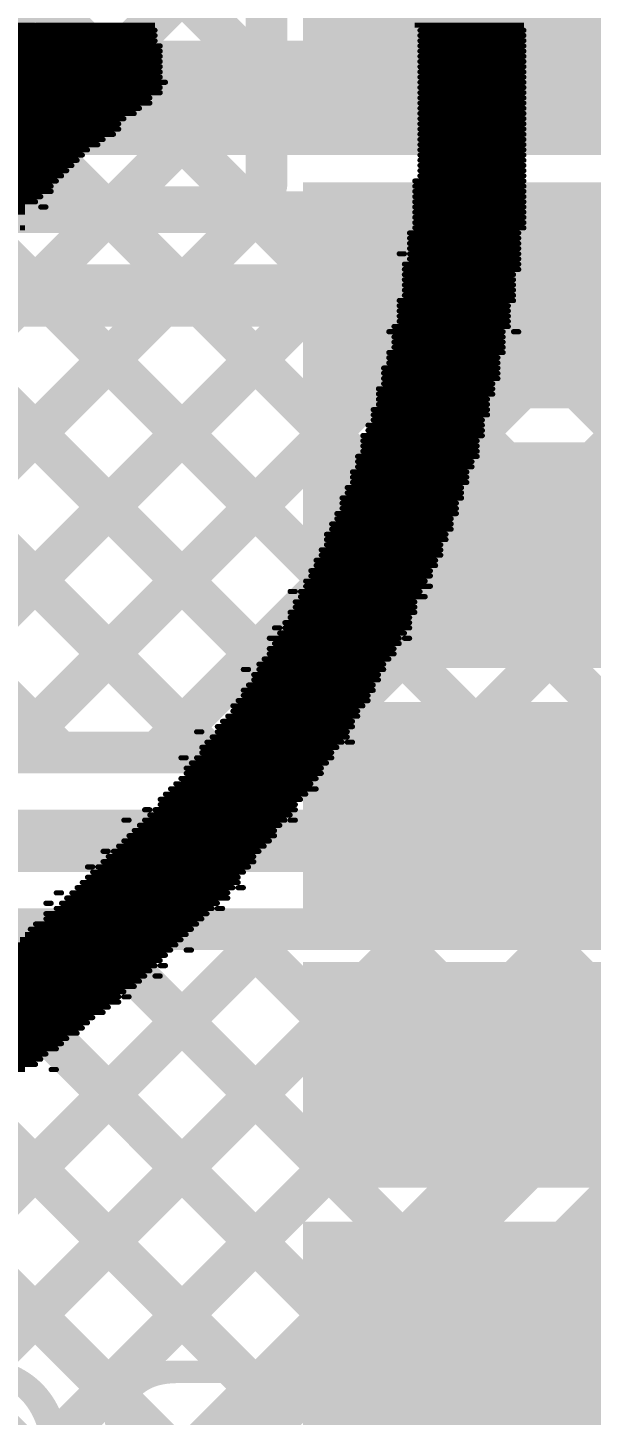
# Model space of a CAD drawing. Header units: millimetres. Extents: x -0.64 to 2.98, y -0.65 to 2.86.
# Drawn here: x 1.4615 to 1.57, y 1.7475 to 2.0145 of the extents above; entities that cross this region are included whole.
import ezdxf

# ---------------------------------------------------------------- set-up
doc = ezdxf.new("R2010")
doc.units = ezdxf.units.MM
doc.header["$MEASUREMENT"] = 0
for name, color, linetype in [('BottomLayer', 5, 'Continuous'), ('BottomOverlay', 54, 'Continuous'), ('Mechanical2', 216, 'Continuous'), ('TopLayer', 1, 'Continuous'), ('TopPaste', 8, 'Continuous'), ('TopSolder', 216, 'Continuous')]:
    doc.layers.add(name, color=color, linetype=linetype)
doc.styles.add('Arial', font='', dxfattribs={"height": 0.2})
doc.styles.get('Arial').set_extended_font_data('Arial')

# ---------------------------------------------------------------- blocks, each defined once
blk = doc.blocks.new('ESP32_WROVER_E_N8R8_292')
at = {"layer": 'TopLayer'}
for points in [[(0.31496, -0.08228), (0.37402, -0.08228), (0.37402, -0.11772), (0.31496, -0.11772)], [(0.31496, -0.13228), (0.37402, -0.13228), (0.37402, -0.16772), (0.31496, -0.16772)], [(0.31496, -0.18228), (0.37402, -0.18228), (0.37402, -0.21772), (0.31496, -0.21772)], [(0.31496, -0.23228), (0.37402, -0.23228), (0.37402, -0.26772), (0.31496, -0.26772)], [(0.31496, -0.28228), (0.37402, -0.28228), (0.37402, -0.31772), (0.31496, -0.31772)], [(0.31496, -0.33228), (0.37402, -0.33228), (0.37402, -0.36772), (0.31496, -0.36772)]]:
    blk.add_hatch(color=1, dxfattribs=at).paths.add_polyline_path(points)
at = {"layer": 'TopPaste'}
for points in [[(0.31496, -0.08228), (0.37402, -0.08228), (0.37402, -0.11772), (0.31496, -0.11772)], [(0.31496, -0.13228), (0.37402, -0.13228), (0.37402, -0.16772), (0.31496, -0.16772)], [(0.31496, -0.18228), (0.37402, -0.18228), (0.37402, -0.21772), (0.31496, -0.21772)], [(0.31496, -0.23228), (0.37402, -0.23228), (0.37402, -0.26772), (0.31496, -0.26772)], [(0.31496, -0.28228), (0.37402, -0.28228), (0.37402, -0.31772), (0.31496, -0.31772)], [(0.31496, -0.33228), (0.37402, -0.33228), (0.37402, -0.36772), (0.31496, -0.36772)]]:
    blk.add_hatch(color=8, dxfattribs=at).paths.add_polyline_path(points)
at = {"layer": 'TopSolder'}
for points in [[(0.31096, -0.07828), (0.37802, -0.07828), (0.37802, -0.12172), (0.31096, -0.12172)], [(0.31096, -0.12828), (0.37802, -0.12828), (0.37802, -0.17172), (0.31096, -0.17172)], [(0.31096, -0.17828), (0.37802, -0.17828), (0.37802, -0.22172), (0.31096, -0.22172)], [(0.31096, -0.22828), (0.37802, -0.22828), (0.37802, -0.27172), (0.31096, -0.27172)], [(0.31096, -0.27828), (0.37802, -0.27828), (0.37802, -0.32172), (0.31096, -0.32172)], [(0.31096, -0.32828), (0.37802, -0.32828), (0.37802, -0.37172), (0.31096, -0.37172)]]:
    blk.add_hatch(color=216, dxfattribs=at).paths.add_polyline_path(points)

msp = doc.modelspace()

# ---------------------------------------------------------------- linework, layer by layer
at = {"layer": 'BottomLayer'}
for points, const_width in [([(1.3, 2.001), (1.603, 2.001)], 0.022), ([(1.51463, 1.875), (1.62069, 1.98107)], 0.008), ([(1.3, 1.979), (1.59697, 1.979)], 0.008), ([(1.36376, 1.979), (1.46776, 1.875)], 0.008), ([(1.37321, 1.875), (1.47721, 1.979)], 0.008), ([(1.39205, 1.979), (1.49605, 1.875)], 0.008), ([(1.40149, 1.875), (1.50549, 1.979)], 0.008), ([(1.42033, 1.979), (1.52433, 1.875)], 0.008), ([(1.42978, 1.875), (1.53378, 1.979)], 0.008), ([(1.44862, 1.979), (1.55262, 1.875)], 0.008), ([(1.45806, 1.875), (1.56206, 1.979)], 0.008), ([(1.4769, 1.979), (1.5809, 1.875)], 0.008), ([(1.48635, 1.875), (1.59035, 1.979)], 0.008), ([(1.50518, 1.979), (1.60347, 1.88071)], 0.008), ([(1.53347, 1.979), (1.62069, 1.89177)], 0.008), ([(1.56175, 1.979), (1.62069, 1.92006)], 0.008), ([(1.54291, 1.875), (1.62069, 1.95278)], 0.008), ([(1.5712, 1.875), (1.62069, 1.9245)], 0.008), ([(1.35621, 1.875), (1.59035, 1.875)], 0.008), ([(1.15204, 1.321), (1.69251, 1.86147)], 0.012), ([(1.341, 1.858), (1.60556, 1.858)], 0.012), ([(1.468, 1.661), (1.663, 1.856)], 0.008), ([(1.463, 1.679), (1.63569, 1.8517)], 0.008), ([(1.35621, 1.841), (1.59035, 1.841)], 0.008), ([(1.38863, 1.841), (1.49621, 1.73342)], 0.008), ([(1.3902, 1.694), (1.5372, 1.841)], 0.008), ([(1.41691, 1.841), (1.51035, 1.74756)], 0.008), ([(1.41848, 1.694), (1.56548, 1.841)], 0.008), ([(1.4228, 1.78317), (1.48063, 1.841)], 0.008), ([(1.43178, 1.76387), (1.50891, 1.841)], 0.008), ([(1.44519, 1.841), (1.52449, 1.7617)], 0.008), ([(1.44677, 1.694), (1.59225, 1.83948)], 0.008), ([(1.47348, 1.841), (1.53863, 1.77585)], 0.008), ([(1.50176, 1.841), (1.55277, 1.78999)], 0.008), ([(1.53005, 1.841), (1.56692, 1.80413)], 0.008), ([(1.55833, 1.841), (1.58106, 1.81827)], 0.008), ([(1.45679, 1.694), (1.59895, 1.83617)], 0.008), ([(1.43123, 1.77011), (1.48206, 1.71928)], 0.008)]:
    msp.add_lwpolyline(points, dxfattribs=dict(at, const_width=const_width))
at = {"layer": 'BottomLayer', "const_width": 0.004}
for points in [[(1.4749, 1.979, 1), (1.4789, 1.979, 1)], [(1.47521, 1.979, 1), (1.47921, 1.979, 1)], [(1.50318, 1.979, 1), (1.50718, 1.979, 1)], [(1.50349, 1.979, 1), (1.50749, 1.979, 1)], [(1.53147, 1.979, 1), (1.53547, 1.979, 1)], [(1.53178, 1.979, 1), (1.53578, 1.979, 1)], [(1.55975, 1.979, 1), (1.56375, 1.979, 1)], [(1.56006, 1.979, 1), (1.56406, 1.979, 1)], [(1.45606, 1.875, 1), (1.46006, 1.875, 1)], [(1.46576, 1.875, 1), (1.46976, 1.875, 1)], [(1.48435, 1.875, 1), (1.48835, 1.875, 1)], [(1.49405, 1.875, 1), (1.49805, 1.875, 1)], [(1.51263, 1.875, 1), (1.51663, 1.875, 1)], [(1.52233, 1.875, 1), (1.52633, 1.875, 1)], [(1.54091, 1.875, 1), (1.54491, 1.875, 1)], [(1.55062, 1.875, 1), (1.55462, 1.875, 1)], [(1.5692, 1.875, 1), (1.5732, 1.875, 1)], [(1.47148, 1.841, 1), (1.47548, 1.841, 1)], [(1.47863, 1.841, 1), (1.48263, 1.841, 1)], [(1.49976, 1.841, 1), (1.50376, 1.841, 1)], [(1.50691, 1.841, 1), (1.51091, 1.841, 1)], [(1.52805, 1.841, 1), (1.53205, 1.841, 1)], [(1.5352, 1.841, 1), (1.5392, 1.841, 1)], [(1.55633, 1.841, 1), (1.56033, 1.841, 1)], [(1.56348, 1.841, 1), (1.56748, 1.841, 1)], [(1.56492, 1.80413, 1), (1.56892, 1.80413, 1)], [(1.55077, 1.78999, 1), (1.55477, 1.78999, 1)], [(1.53663, 1.77585, 1), (1.54063, 1.77585, 1)], [(1.52249, 1.7617, 1), (1.52649, 1.7617, 1)], [(1.50835, 1.74756, 1), (1.51235, 1.74756, 1)]]:
    msp.add_lwpolyline(points, format="xyb", close=True, dxfattribs=at)
at = {"layer": 'BottomOverlay', "const_width": 0.001}
for points in [[(1.282, 2.015), (1.486, 2.015)], [(1.282, 2.014), (1.486, 2.014)], [(1.283, 2.013), (1.486, 2.013)], [(1.536, 2.015), (1.557, 2.015)], [(1.537, 2.014), (1.557, 2.014)], [(1.537, 2.013), (1.557, 2.013)], [(1.284, 2.012), (1.486, 2.012)], [(1.285, 2.011), (1.487, 2.011)], [(1.537, 2.012), (1.557, 2.012)], [(1.537, 2.011), (1.557, 2.011)], [(1.286, 2.01), (1.487, 2.01)], [(1.286, 2.009), (1.487, 2.009)], [(1.287, 2.008), (1.487, 2.008)], [(1.537, 2.01), (1.557, 2.01)], [(1.537, 2.009), (1.557, 2.009)], [(1.537, 2.008), (1.557, 2.008)], [(1.288, 2.007), (1.487, 2.007)], [(1.289, 2.006), (1.487, 2.006)], [(1.29, 2.005), (1.487, 2.005)], [(1.537, 2.007), (1.557, 2.007)], [(1.537, 2.006), (1.557, 2.006)], [(1.537, 2.005), (1.557, 2.005)], [(1.291, 2.004), (1.488, 2.004)], [(1.291, 2.003), (1.487, 2.003)], [(1.537, 2.004), (1.557, 2.004)], [(1.537, 2.003), (1.557, 2.003)], [(1.292, 2.002), (1.487, 2.002)], [(1.293, 2.001), (1.485, 2.001)], [(1.294, 2), (1.485, 2)], [(1.537, 2.002), (1.557, 2.002)], [(1.537, 2.001), (1.557, 2.001)], [(1.537, 2), (1.557, 2)], [(1.295, 1.999), (1.483, 1.999)], [(1.296, 1.998), (1.482, 1.998)], [(1.297, 1.997), (1.48, 1.997)], [(1.537, 1.999), (1.557, 1.999)], [(1.537, 1.998), (1.557, 1.998)], [(1.537, 1.997), (1.557, 1.997)], [(1.297, 1.996), (1.479, 1.996)], [(1.298, 1.995), (1.479, 1.995)], [(1.537, 1.996), (1.557, 1.996)], [(1.537, 1.995), (1.557, 1.995)], [(1.298, 1.994), (1.478, 1.994)], [(1.299, 1.993), (1.476, 1.993)], [(1.3, 1.992), (1.475, 1.992)], [(1.537, 1.994), (1.557, 1.994)], [(1.537, 1.993), (1.557, 1.993)], [(1.537, 1.992), (1.557, 1.992)], [(1.301, 1.991), (1.473, 1.991)], [(1.302, 1.99), (1.472, 1.99)], [(1.303, 1.989), (1.471, 1.989)], [(1.537, 1.991), (1.557, 1.991)], [(1.537, 1.99), (1.557, 1.99)], [(1.537, 1.989), (1.557, 1.989)], [(1.303, 1.988), (1.47, 1.988)], [(1.304, 1.987), (1.469, 1.987)], [(1.537, 1.988), (1.557, 1.988)], [(1.537, 1.987), (1.557, 1.987)], [(1.305, 1.986), (1.468, 1.986)], [(1.305, 1.985), (1.467, 1.985)], [(1.306, 1.984), (1.466, 1.984)], [(1.536, 1.985), (1.557, 1.985)], [(1.536, 1.984), (1.557, 1.984)], [(1.537, 1.986), (1.557, 1.986)], [(1.307, 1.983), (1.466, 1.983)], [(1.307, 1.982), (1.464, 1.982)], [(1.308, 1.981), (1.463, 1.981)], [(1.536, 1.983), (1.557, 1.983)], [(1.536, 1.982), (1.557, 1.982)], [(1.536, 1.981), (1.557, 1.981)], [(1.309, 1.98), (1.461, 1.98)], [(1.31, 1.979), (1.461, 1.979)], [(1.464, 1.98), (1.465, 1.98)], [(1.536, 1.98), (1.557, 1.98)], [(1.536, 1.979), (1.557, 1.979)], [(1.46, 1.976), (1.461, 1.976)], [(1.536, 1.978), (1.557, 1.978)], [(1.536, 1.977), (1.557, 1.977)], [(1.536, 1.976), (1.557, 1.976)], [(1.535, 1.975), (1.556, 1.975)], [(1.535, 1.974), (1.556, 1.974)], [(1.535, 1.973), (1.556, 1.973)], [(1.533, 1.971), (1.534, 1.971)], [(1.535, 1.972), (1.556, 1.972)], [(1.535, 1.971), (1.556, 1.971)], [(1.534, 1.969), (1.556, 1.969)], [(1.534, 1.968), (1.556, 1.968)], [(1.535, 1.97), (1.556, 1.97)], [(1.534, 1.967), (1.555, 1.967)], [(1.534, 1.966), (1.555, 1.966)], [(1.534, 1.965), (1.555, 1.965)], [(1.534, 1.964), (1.555, 1.964)], [(1.534, 1.963), (1.555, 1.963)], [(1.533, 1.962), (1.555, 1.962)], [(1.533, 1.961), (1.554, 1.961)], [(1.533, 1.96), (1.554, 1.96)], [(1.532, 1.957), (1.554, 1.957)], [(1.533, 1.959), (1.554, 1.959)], [(1.533, 1.958), (1.554, 1.958)], [(1.531, 1.956), (1.553, 1.956)], [(1.532, 1.955), (1.553, 1.955)], [(1.555, 1.956), (1.556, 1.956)], [(1.531, 1.952), (1.553, 1.952)], [(1.532, 1.954), (1.553, 1.954)], [(1.532, 1.953), (1.553, 1.953)], [(1.53, 1.949), (1.552, 1.949)], [(1.531, 1.951), (1.552, 1.951)], [(1.531, 1.95), (1.552, 1.95)], [(1.53, 1.948), (1.552, 1.948)], [(1.53, 1.947), (1.552, 1.947)], [(1.529, 1.945), (1.551, 1.945)], [(1.529, 1.944), (1.551, 1.944)], [(1.53, 1.946), (1.551, 1.946)], [(1.528, 1.941), (1.55, 1.941)], [(1.529, 1.943), (1.55, 1.943)], [(1.529, 1.942), (1.55, 1.942)], [(1.528, 1.94), (1.55, 1.94)], [(1.528, 1.939), (1.549, 1.939)], [(1.526, 1.936), (1.549, 1.936)], [(1.527, 1.938), (1.549, 1.938)], [(1.527, 1.937), (1.549, 1.937)], [(1.526, 1.935), (1.548, 1.935)], [(1.526, 1.934), (1.548, 1.934)], [(1.526, 1.933), (1.548, 1.933)], [(1.525, 1.932), (1.548, 1.932)], [(1.525, 1.931), (1.547, 1.931)], [(1.524, 1.929), (1.546, 1.929)], [(1.524, 1.928), (1.546, 1.928)], [(1.525, 1.93), (1.547, 1.93)], [(1.523, 1.926), (1.545, 1.926)], [(1.523, 1.925), (1.545, 1.925)], [(1.524, 1.927), (1.546, 1.927)], [(1.522, 1.924), (1.545, 1.924)], [(1.522, 1.923), (1.544, 1.923)], [(1.521, 1.921), (1.544, 1.921)], [(1.521, 1.92), (1.543, 1.92)], [(1.522, 1.922), (1.544, 1.922)], [(1.519, 1.917), (1.542, 1.917)], [(1.52, 1.919), (1.543, 1.919)], [(1.52, 1.918), (1.543, 1.918)], [(1.519, 1.916), (1.542, 1.916)], [(1.519, 1.915), (1.541, 1.915)], [(1.517, 1.912), (1.54, 1.912)], [(1.518, 1.914), (1.541, 1.914)], [(1.518, 1.913), (1.541, 1.913)], [(1.516, 1.91), (1.539, 1.91)], [(1.516, 1.909), (1.539, 1.909)], [(1.517, 1.911), (1.54, 1.911)], [(1.515, 1.908), (1.538, 1.908)], [(1.515, 1.907), (1.539, 1.907)], [(1.512, 1.906), (1.513, 1.906)], [(1.513, 1.904), (1.536, 1.904)], [(1.514, 1.906), (1.537, 1.906)], [(1.514, 1.905), (1.538, 1.905)], [(1.512, 1.902), (1.536, 1.902)], [(1.512, 1.901), (1.535, 1.901)], [(1.513, 1.903), (1.536, 1.903)], [(1.509, 1.899), (1.51, 1.899)], [(1.511, 1.9), (1.535, 1.9)], [(1.511, 1.899), (1.535, 1.899)], [(1.508, 1.897), (1.533, 1.897)], [(1.509, 1.896), (1.533, 1.896)], [(1.51, 1.898), (1.534, 1.898)], [(1.534, 1.897), (1.535, 1.897)], [(1.507, 1.893), (1.531, 1.893)], [(1.508, 1.895), (1.532, 1.895)], [(1.508, 1.894), (1.532, 1.894)], [(1.503, 1.891), (1.504, 1.891)], [(1.506, 1.892), (1.53, 1.892)], [(1.506, 1.891), (1.53, 1.891)], [(1.504, 1.888), (1.528, 1.888)], [(1.505, 1.89), (1.529, 1.89)], [(1.505, 1.889), (1.529, 1.889)], [(1.502, 1.885), (1.527, 1.885)], [(1.503, 1.887), (1.528, 1.887)], [(1.503, 1.886), (1.527, 1.886)], [(1.501, 1.884), (1.526, 1.884)], [(1.501, 1.883), (1.525, 1.883)], [(1.498, 1.88), (1.524, 1.88)], [(1.499, 1.881), (1.524, 1.881)], [(1.5, 1.882), (1.525, 1.882)], [(1.494, 1.879), (1.495, 1.879)], [(1.496, 1.877), (1.522, 1.877)], [(1.497, 1.878), (1.523, 1.878)], [(1.498, 1.879), (1.523, 1.879)], [(1.523, 1.877), (1.524, 1.877)], [(1.495, 1.876), (1.521, 1.876)], [(1.495, 1.875), (1.52, 1.875)], [(1.491, 1.874), (1.492, 1.874)], [(1.492, 1.872), (1.518, 1.872)], [(1.493, 1.873), (1.519, 1.873)], [(1.494, 1.874), (1.52, 1.874)], [(1.49, 1.869), (1.516, 1.869)], [(1.491, 1.87), (1.517, 1.87)], [(1.492, 1.871), (1.518, 1.871)], [(1.488, 1.867), (1.515, 1.867)], [(1.489, 1.868), (1.517, 1.868)], [(1.484, 1.864), (1.485, 1.864)], [(1.486, 1.864), (1.513, 1.864)], [(1.487, 1.866), (1.514, 1.866)], [(1.487, 1.865), (1.513, 1.865)], [(1.48, 1.862), (1.481, 1.862)], [(1.483, 1.861), (1.51, 1.861)], [(1.484, 1.862), (1.511, 1.862)], [(1.485, 1.863), (1.512, 1.863)], [(1.512, 1.862), (1.513, 1.862)], [(1.481, 1.859), (1.509, 1.859)], [(1.482, 1.86), (1.509, 1.86)], [(1.476, 1.856), (1.477, 1.856)], [(1.478, 1.856), (1.506, 1.856)], [(1.479, 1.857), (1.507, 1.857)], [(1.48, 1.858), (1.508, 1.858)], [(1.473, 1.853), (1.474, 1.853)], [(1.475, 1.853), (1.504, 1.853)], [(1.476, 1.854), (1.505, 1.854)], [(1.477, 1.855), (1.505, 1.855)], [(1.473, 1.851), (1.502, 1.851)], [(1.474, 1.852), (1.503, 1.852)], [(1.467, 1.848), (1.468, 1.848)], [(1.47, 1.848), (1.5, 1.848)], [(1.471, 1.849), (1.501, 1.849)], [(1.472, 1.85), (1.502, 1.85)], [(1.502, 1.849), (1.503, 1.849)], [(1.465, 1.846), (1.466, 1.846)], [(1.467, 1.845), (1.497, 1.845)], [(1.468, 1.846), (1.498, 1.846)], [(1.469, 1.847), (1.5, 1.847)], [(1.498, 1.845), (1.499, 1.845)], [(1.465, 1.844), (1.496, 1.844)], [(1.465, 1.843), (1.495, 1.843)], [(1.461, 1.84), (1.492, 1.84)], [(1.462, 1.841), (1.493, 1.841)], [(1.463, 1.842), (1.494, 1.842)], [(1.457, 1.837), (1.489, 1.837)], [(1.458, 1.838), (1.49, 1.838)], [(1.46, 1.839), (1.491, 1.839)], [(1.492, 1.837), (1.493, 1.837)], [(1.454, 1.835), (1.487, 1.835)], [(1.456, 1.836), (1.488, 1.836)], [(1.45, 1.832), (1.484, 1.832)], [(1.452, 1.833), (1.485, 1.833)], [(1.453, 1.834), (1.486, 1.834)], [(1.486, 1.832), (1.487, 1.832)], [(1.487, 1.834), (1.488, 1.834)], [(1.446, 1.829), (1.48, 1.829)], [(1.448, 1.83), (1.482, 1.83)], [(1.449, 1.831), (1.483, 1.831)], [(1.441, 1.826), (1.477, 1.826)], [(1.443, 1.827), (1.479, 1.827)], [(1.445, 1.828), (1.479, 1.828)], [(1.48, 1.828), (1.481, 1.828)], [(1.438, 1.824), (1.474, 1.824)], [(1.439, 1.825), (1.476, 1.825)], [(1.433, 1.821), (1.471, 1.821)], [(1.435, 1.822), (1.472, 1.822)], [(1.437, 1.823), (1.473, 1.823)], [(1.428, 1.818), (1.467, 1.818)], [(1.43, 1.819), (1.468, 1.819)], [(1.431, 1.82), (1.469, 1.82)], [(1.424, 1.816), (1.464, 1.816)], [(1.425, 1.817), (1.465, 1.817)], [(1.42, 1.814), (1.461, 1.814)], [(1.422, 1.815), (1.463, 1.815)], [(1.466, 1.814), (1.467, 1.814)]]:
    msp.add_lwpolyline(points, dxfattribs=at)
at = {"layer": 'BottomOverlay', "const_width": 0.0005}
for points in [[(1.48575, 2.014, 1), (1.48625, 2.014, 1)], [(1.48575, 2.013, 1), (1.48625, 2.013, 1)], [(1.53675, 2.014, 1), (1.53725, 2.014, 1)], [(1.53675, 2.013, 1), (1.53725, 2.013, 1)], [(1.55675, 2.014, 1), (1.55725, 2.014, 1)], [(1.55675, 2.013, 1), (1.55725, 2.013, 1)], [(1.48575, 2.012, 1), (1.48625, 2.012, 1)], [(1.48675, 2.011, 1), (1.48725, 2.011, 1)], [(1.53675, 2.012, 1), (1.53725, 2.012, 1)], [(1.53675, 2.011, 1), (1.53725, 2.011, 1)], [(1.55675, 2.012, 1), (1.55725, 2.012, 1)], [(1.55675, 2.011, 1), (1.55725, 2.011, 1)], [(1.48675, 2.01, 1), (1.48725, 2.01, 1)], [(1.48675, 2.009, 1), (1.48725, 2.009, 1)], [(1.48675, 2.008, 1), (1.48725, 2.008, 1)], [(1.53675, 2.01, 1), (1.53725, 2.01, 1)], [(1.53675, 2.009, 1), (1.53725, 2.009, 1)], [(1.53675, 2.008, 1), (1.53725, 2.008, 1)], [(1.55675, 2.01, 1), (1.55725, 2.01, 1)], [(1.55675, 2.009, 1), (1.55725, 2.009, 1)], [(1.55675, 2.008, 1), (1.55725, 2.008, 1)], [(1.48675, 2.007, 1), (1.48725, 2.007, 1)], [(1.48675, 2.006, 1), (1.48725, 2.006, 1)], [(1.48675, 2.005, 1), (1.48725, 2.005, 1)], [(1.53675, 2.007, 1), (1.53725, 2.007, 1)], [(1.53675, 2.006, 1), (1.53725, 2.006, 1)], [(1.53675, 2.005, 1), (1.53725, 2.005, 1)], [(1.55675, 2.007, 1), (1.55725, 2.007, 1)], [(1.55675, 2.006, 1), (1.55725, 2.006, 1)], [(1.55675, 2.005, 1), (1.55725, 2.005, 1)], [(1.48675, 2.003, 1), (1.48725, 2.003, 1)], [(1.48775, 2.004, 1), (1.48825, 2.004, 1)], [(1.53675, 2.004, 1), (1.53725, 2.004, 1)], [(1.53675, 2.003, 1), (1.53725, 2.003, 1)], [(1.55675, 2.004, 1), (1.55725, 2.004, 1)], [(1.55675, 2.003, 1), (1.55725, 2.003, 1)], [(1.48475, 2.001, 1), (1.48525, 2.001, 1)], [(1.48475, 2, 1), (1.48525, 2, 1)], [(1.48675, 2.002, 1), (1.48725, 2.002, 1)], [(1.53675, 2.002, 1), (1.53725, 2.002, 1)], [(1.53675, 2.001, 1), (1.53725, 2.001, 1)], [(1.53675, 2, 1), (1.53725, 2, 1)], [(1.55675, 2.002, 1), (1.55725, 2.002, 1)], [(1.55675, 2.001, 1), (1.55725, 2.001, 1)], [(1.55675, 2, 1), (1.55725, 2, 1)], [(1.47975, 1.997, 1), (1.48025, 1.997, 1)], [(1.48175, 1.998, 1), (1.48225, 1.998, 1)], [(1.48275, 1.999, 1), (1.48325, 1.999, 1)], [(1.53675, 1.999, 1), (1.53725, 1.999, 1)], [(1.53675, 1.998, 1), (1.53725, 1.998, 1)], [(1.53675, 1.997, 1), (1.53725, 1.997, 1)], [(1.55675, 1.999, 1), (1.55725, 1.999, 1)], [(1.55675, 1.998, 1), (1.55725, 1.998, 1)], [(1.55675, 1.997, 1), (1.55725, 1.997, 1)], [(1.47875, 1.996, 1), (1.47925, 1.996, 1)], [(1.47875, 1.995, 1), (1.47925, 1.995, 1)], [(1.53675, 1.996, 1), (1.53725, 1.996, 1)], [(1.53675, 1.995, 1), (1.53725, 1.995, 1)], [(1.55675, 1.996, 1), (1.55725, 1.996, 1)], [(1.55675, 1.995, 1), (1.55725, 1.995, 1)], [(1.47475, 1.992, 1), (1.47525, 1.992, 1)], [(1.47575, 1.993, 1), (1.47625, 1.993, 1)], [(1.47775, 1.994, 1), (1.47825, 1.994, 1)], [(1.53675, 1.994, 1), (1.53725, 1.994, 1)], [(1.53675, 1.993, 1), (1.53725, 1.993, 1)], [(1.53675, 1.992, 1), (1.53725, 1.992, 1)], [(1.55675, 1.994, 1), (1.55725, 1.994, 1)], [(1.55675, 1.993, 1), (1.55725, 1.993, 1)], [(1.55675, 1.992, 1), (1.55725, 1.992, 1)], [(1.47075, 1.989, 1), (1.47125, 1.989, 1)], [(1.47175, 1.99, 1), (1.47225, 1.99, 1)], [(1.47275, 1.991, 1), (1.47325, 1.991, 1)], [(1.53675, 1.991, 1), (1.53725, 1.991, 1)], [(1.53675, 1.99, 1), (1.53725, 1.99, 1)], [(1.53675, 1.989, 1), (1.53725, 1.989, 1)], [(1.55675, 1.991, 1), (1.55725, 1.991, 1)], [(1.55675, 1.99, 1), (1.55725, 1.99, 1)], [(1.55675, 1.989, 1), (1.55725, 1.989, 1)], [(1.46875, 1.987, 1), (1.46925, 1.987, 1)], [(1.46975, 1.988, 1), (1.47025, 1.988, 1)], [(1.53675, 1.988, 1), (1.53725, 1.988, 1)], [(1.53675, 1.987, 1), (1.53725, 1.987, 1)], [(1.55675, 1.988, 1), (1.55725, 1.988, 1)], [(1.55675, 1.987, 1), (1.55725, 1.987, 1)], [(1.46575, 1.984, 1), (1.46625, 1.984, 1)], [(1.46675, 1.985, 1), (1.46725, 1.985, 1)], [(1.46775, 1.986, 1), (1.46825, 1.986, 1)], [(1.53575, 1.985, 1), (1.53625, 1.985, 1)], [(1.53575, 1.984, 1), (1.53625, 1.984, 1)], [(1.53675, 1.986, 1), (1.53725, 1.986, 1)], [(1.55675, 1.986, 1), (1.55725, 1.986, 1)], [(1.55675, 1.985, 1), (1.55725, 1.985, 1)], [(1.55675, 1.984, 1), (1.55725, 1.984, 1)], [(1.46275, 1.981, 1), (1.46325, 1.981, 1)], [(1.46375, 1.982, 1), (1.46425, 1.982, 1)], [(1.46575, 1.983, 1), (1.46625, 1.983, 1)], [(1.53575, 1.983, 1), (1.53625, 1.983, 1)], [(1.53575, 1.982, 1), (1.53625, 1.982, 1)], [(1.53575, 1.981, 1), (1.53625, 1.981, 1)], [(1.55675, 1.983, 1), (1.55725, 1.983, 1)], [(1.55675, 1.982, 1), (1.55725, 1.982, 1)], [(1.55675, 1.981, 1), (1.55725, 1.981, 1)], [(1.46375, 1.98, 1), (1.46425, 1.98, 1)], [(1.46475, 1.98, 1), (1.46525, 1.98, 1)], [(1.53575, 1.98, 1), (1.53625, 1.98, 1)], [(1.53575, 1.979, 1), (1.53625, 1.979, 1)], [(1.55675, 1.98, 1), (1.55725, 1.98, 1)], [(1.55675, 1.979, 1), (1.55725, 1.979, 1)], [(1.53575, 1.978, 1), (1.53625, 1.978, 1)], [(1.53575, 1.977, 1), (1.53625, 1.977, 1)], [(1.53575, 1.976, 1), (1.53625, 1.976, 1)], [(1.55675, 1.978, 1), (1.55725, 1.978, 1)], [(1.55675, 1.977, 1), (1.55725, 1.977, 1)], [(1.55675, 1.976, 1), (1.55725, 1.976, 1)], [(1.53475, 1.975, 1), (1.53525, 1.975, 1)], [(1.53475, 1.974, 1), (1.53525, 1.974, 1)], [(1.53475, 1.973, 1), (1.53525, 1.973, 1)], [(1.55575, 1.975, 1), (1.55625, 1.975, 1)], [(1.55575, 1.974, 1), (1.55625, 1.974, 1)], [(1.55575, 1.973, 1), (1.55625, 1.973, 1)], [(1.53275, 1.971, 1), (1.53325, 1.971, 1)], [(1.53375, 1.971, 1), (1.53425, 1.971, 1)], [(1.53475, 1.972, 1), (1.53525, 1.972, 1)], [(1.53475, 1.971, 1), (1.53525, 1.971, 1)], [(1.55575, 1.972, 1), (1.55625, 1.972, 1)], [(1.55575, 1.971, 1), (1.55625, 1.971, 1)], [(1.53375, 1.969, 1), (1.53425, 1.969, 1)], [(1.53375, 1.968, 1), (1.53425, 1.968, 1)], [(1.53475, 1.97, 1), (1.53525, 1.97, 1)], [(1.55575, 1.97, 1), (1.55625, 1.97, 1)], [(1.55575, 1.969, 1), (1.55625, 1.969, 1)], [(1.55575, 1.968, 1), (1.55625, 1.968, 1)], [(1.53375, 1.967, 1), (1.53425, 1.967, 1)], [(1.53375, 1.966, 1), (1.53425, 1.966, 1)], [(1.53375, 1.965, 1), (1.53425, 1.965, 1)], [(1.55475, 1.967, 1), (1.55525, 1.967, 1)], [(1.55475, 1.966, 1), (1.55525, 1.966, 1)], [(1.55475, 1.965, 1), (1.55525, 1.965, 1)], [(1.53375, 1.964, 1), (1.53425, 1.964, 1)], [(1.53375, 1.963, 1), (1.53425, 1.963, 1)], [(1.55475, 1.964, 1), (1.55525, 1.964, 1)], [(1.55475, 1.963, 1), (1.55525, 1.963, 1)], [(1.53275, 1.962, 1), (1.53325, 1.962, 1)], [(1.53275, 1.961, 1), (1.53325, 1.961, 1)], [(1.53275, 1.96, 1), (1.53325, 1.96, 1)], [(1.55375, 1.961, 1), (1.55425, 1.961, 1)], [(1.55375, 1.96, 1), (1.55425, 1.96, 1)], [(1.55475, 1.962, 1), (1.55525, 1.962, 1)], [(1.53175, 1.957, 1), (1.53225, 1.957, 1)], [(1.53275, 1.959, 1), (1.53325, 1.959, 1)], [(1.53275, 1.958, 1), (1.53325, 1.958, 1)], [(1.55375, 1.959, 1), (1.55425, 1.959, 1)], [(1.55375, 1.958, 1), (1.55425, 1.958, 1)], [(1.55375, 1.957, 1), (1.55425, 1.957, 1)], [(1.53075, 1.956, 1), (1.53125, 1.956, 1)], [(1.53175, 1.955, 1), (1.53225, 1.955, 1)], [(1.55275, 1.956, 1), (1.55325, 1.956, 1)], [(1.55275, 1.955, 1), (1.55325, 1.955, 1)], [(1.55475, 1.956, 1), (1.55525, 1.956, 1)], [(1.55575, 1.956, 1), (1.55625, 1.956, 1)], [(1.53075, 1.952, 1), (1.53125, 1.952, 1)], [(1.53175, 1.954, 1), (1.53225, 1.954, 1)], [(1.53175, 1.953, 1), (1.53225, 1.953, 1)], [(1.55275, 1.954, 1), (1.55325, 1.954, 1)], [(1.55275, 1.953, 1), (1.55325, 1.953, 1)], [(1.55275, 1.952, 1), (1.55325, 1.952, 1)], [(1.52975, 1.949, 1), (1.53025, 1.949, 1)], [(1.53075, 1.951, 1), (1.53125, 1.951, 1)], [(1.53075, 1.95, 1), (1.53125, 1.95, 1)], [(1.55175, 1.951, 1), (1.55225, 1.951, 1)], [(1.55175, 1.95, 1), (1.55225, 1.95, 1)], [(1.55175, 1.949, 1), (1.55225, 1.949, 1)], [(1.52975, 1.948, 1), (1.53025, 1.948, 1)], [(1.52975, 1.947, 1), (1.53025, 1.947, 1)], [(1.55175, 1.948, 1), (1.55225, 1.948, 1)], [(1.55175, 1.947, 1), (1.55225, 1.947, 1)], [(1.52875, 1.945, 1), (1.52925, 1.945, 1)], [(1.52875, 1.944, 1), (1.52925, 1.944, 1)], [(1.52975, 1.946, 1), (1.53025, 1.946, 1)], [(1.55075, 1.946, 1), (1.55125, 1.946, 1)], [(1.55075, 1.945, 1), (1.55125, 1.945, 1)], [(1.55075, 1.944, 1), (1.55125, 1.944, 1)], [(1.52775, 1.941, 1), (1.52825, 1.941, 1)], [(1.52875, 1.943, 1), (1.52925, 1.943, 1)], [(1.52875, 1.942, 1), (1.52925, 1.942, 1)], [(1.54975, 1.943, 1), (1.55025, 1.943, 1)], [(1.54975, 1.942, 1), (1.55025, 1.942, 1)], [(1.54975, 1.941, 1), (1.55025, 1.941, 1)], [(1.52775, 1.94, 1), (1.52825, 1.94, 1)], [(1.52775, 1.939, 1), (1.52825, 1.939, 1)], [(1.54875, 1.939, 1), (1.54925, 1.939, 1)], [(1.54975, 1.94, 1), (1.55025, 1.94, 1)], [(1.52575, 1.936, 1), (1.52625, 1.936, 1)], [(1.52675, 1.938, 1), (1.52725, 1.938, 1)], [(1.52675, 1.937, 1), (1.52725, 1.937, 1)], [(1.54875, 1.938, 1), (1.54925, 1.938, 1)], [(1.54875, 1.937, 1), (1.54925, 1.937, 1)], [(1.54875, 1.936, 1), (1.54925, 1.936, 1)], [(1.52575, 1.935, 1), (1.52625, 1.935, 1)], [(1.52575, 1.934, 1), (1.52625, 1.934, 1)], [(1.52575, 1.933, 1), (1.52625, 1.933, 1)], [(1.54775, 1.935, 1), (1.54825, 1.935, 1)], [(1.54775, 1.934, 1), (1.54825, 1.934, 1)], [(1.54775, 1.933, 1), (1.54825, 1.933, 1)], [(1.52475, 1.932, 1), (1.52525, 1.932, 1)], [(1.52475, 1.931, 1), (1.52525, 1.931, 1)], [(1.54675, 1.931, 1), (1.54725, 1.931, 1)], [(1.54775, 1.932, 1), (1.54825, 1.932, 1)], [(1.52375, 1.929, 1), (1.52425, 1.929, 1)], [(1.52375, 1.928, 1), (1.52425, 1.928, 1)], [(1.52475, 1.93, 1), (1.52525, 1.93, 1)], [(1.54575, 1.929, 1), (1.54625, 1.929, 1)], [(1.54575, 1.928, 1), (1.54625, 1.928, 1)], [(1.54675, 1.93, 1), (1.54725, 1.93, 1)], [(1.52275, 1.926, 1), (1.52325, 1.926, 1)], [(1.52275, 1.925, 1), (1.52325, 1.925, 1)], [(1.52375, 1.927, 1), (1.52425, 1.927, 1)], [(1.54475, 1.926, 1), (1.54525, 1.926, 1)], [(1.54475, 1.925, 1), (1.54525, 1.925, 1)], [(1.54575, 1.927, 1), (1.54625, 1.927, 1)], [(1.52175, 1.924, 1), (1.52225, 1.924, 1)], [(1.52175, 1.923, 1), (1.52225, 1.923, 1)], [(1.54375, 1.923, 1), (1.54425, 1.923, 1)], [(1.54475, 1.924, 1), (1.54525, 1.924, 1)], [(1.52075, 1.921, 1), (1.52125, 1.921, 1)], [(1.52075, 1.92, 1), (1.52125, 1.92, 1)], [(1.52175, 1.922, 1), (1.52225, 1.922, 1)], [(1.54275, 1.92, 1), (1.54325, 1.92, 1)], [(1.54375, 1.922, 1), (1.54425, 1.922, 1)], [(1.54375, 1.921, 1), (1.54425, 1.921, 1)], [(1.51875, 1.917, 1), (1.51925, 1.917, 1)], [(1.51975, 1.919, 1), (1.52025, 1.919, 1)], [(1.51975, 1.918, 1), (1.52025, 1.918, 1)], [(1.54175, 1.917, 1), (1.54225, 1.917, 1)], [(1.54275, 1.919, 1), (1.54325, 1.919, 1)], [(1.54275, 1.918, 1), (1.54325, 1.918, 1)], [(1.51875, 1.916, 1), (1.51925, 1.916, 1)], [(1.51875, 1.915, 1), (1.51925, 1.915, 1)], [(1.54075, 1.915, 1), (1.54125, 1.915, 1)], [(1.54175, 1.916, 1), (1.54225, 1.916, 1)], [(1.51675, 1.912, 1), (1.51725, 1.912, 1)], [(1.51775, 1.914, 1), (1.51825, 1.914, 1)], [(1.51775, 1.913, 1), (1.51825, 1.913, 1)], [(1.53975, 1.912, 1), (1.54025, 1.912, 1)], [(1.54075, 1.914, 1), (1.54125, 1.914, 1)], [(1.54075, 1.913, 1), (1.54125, 1.913, 1)], [(1.51575, 1.91, 1), (1.51625, 1.91, 1)], [(1.51575, 1.909, 1), (1.51625, 1.909, 1)], [(1.51675, 1.911, 1), (1.51725, 1.911, 1)], [(1.53875, 1.91, 1), (1.53925, 1.91, 1)], [(1.53875, 1.909, 1), (1.53925, 1.909, 1)], [(1.53975, 1.911, 1), (1.54025, 1.911, 1)], [(1.51475, 1.908, 1), (1.51525, 1.908, 1)], [(1.51475, 1.907, 1), (1.51525, 1.907, 1)], [(1.53775, 1.908, 1), (1.53825, 1.908, 1)], [(1.53875, 1.907, 1), (1.53925, 1.907, 1)], [(1.51175, 1.906, 1), (1.51225, 1.906, 1)], [(1.51275, 1.906, 1), (1.51325, 1.906, 1)], [(1.51275, 1.904, 1), (1.51325, 1.904, 1)], [(1.51375, 1.906, 1), (1.51425, 1.906, 1)], [(1.51375, 1.905, 1), (1.51425, 1.905, 1)], [(1.53575, 1.904, 1), (1.53625, 1.904, 1)], [(1.53675, 1.906, 1), (1.53725, 1.906, 1)], [(1.53775, 1.905, 1), (1.53825, 1.905, 1)], [(1.51175, 1.902, 1), (1.51225, 1.902, 1)], [(1.51175, 1.901, 1), (1.51225, 1.901, 1)], [(1.51275, 1.903, 1), (1.51325, 1.903, 1)], [(1.53475, 1.901, 1), (1.53525, 1.901, 1)], [(1.53575, 1.903, 1), (1.53625, 1.903, 1)], [(1.53575, 1.902, 1), (1.53625, 1.902, 1)], [(1.50875, 1.899, 1), (1.50925, 1.899, 1)], [(1.50975, 1.899, 1), (1.51025, 1.899, 1)], [(1.51075, 1.9, 1), (1.51125, 1.9, 1)], [(1.51075, 1.899, 1), (1.51125, 1.899, 1)], [(1.53475, 1.9, 1), (1.53525, 1.9, 1)], [(1.53475, 1.899, 1), (1.53525, 1.899, 1)], [(1.50775, 1.897, 1), (1.50825, 1.897, 1)], [(1.50875, 1.896, 1), (1.50925, 1.896, 1)], [(1.50975, 1.898, 1), (1.51025, 1.898, 1)], [(1.53275, 1.897, 1), (1.53325, 1.897, 1)], [(1.53275, 1.896, 1), (1.53325, 1.896, 1)], [(1.53375, 1.898, 1), (1.53425, 1.898, 1)], [(1.53375, 1.897, 1), (1.53425, 1.897, 1)], [(1.53475, 1.897, 1), (1.53525, 1.897, 1)], [(1.50675, 1.893, 1), (1.50725, 1.893, 1)], [(1.50775, 1.895, 1), (1.50825, 1.895, 1)], [(1.50775, 1.894, 1), (1.50825, 1.894, 1)], [(1.53075, 1.893, 1), (1.53125, 1.893, 1)], [(1.53175, 1.895, 1), (1.53225, 1.895, 1)], [(1.53175, 1.894, 1), (1.53225, 1.894, 1)], [(1.50275, 1.891, 1), (1.50325, 1.891, 1)], [(1.50375, 1.891, 1), (1.50425, 1.891, 1)], [(1.50575, 1.892, 1), (1.50625, 1.892, 1)], [(1.50575, 1.891, 1), (1.50625, 1.891, 1)], [(1.52975, 1.892, 1), (1.53025, 1.892, 1)], [(1.52975, 1.891, 1), (1.53025, 1.891, 1)], [(1.50375, 1.888, 1), (1.50425, 1.888, 1)], [(1.50475, 1.89, 1), (1.50525, 1.89, 1)], [(1.50475, 1.889, 1), (1.50525, 1.889, 1)], [(1.52775, 1.888, 1), (1.52825, 1.888, 1)], [(1.52875, 1.89, 1), (1.52925, 1.89, 1)], [(1.52875, 1.889, 1), (1.52925, 1.889, 1)], [(1.50175, 1.885, 1), (1.50225, 1.885, 1)], [(1.50275, 1.887, 1), (1.50325, 1.887, 1)], [(1.50275, 1.886, 1), (1.50325, 1.886, 1)], [(1.52675, 1.886, 1), (1.52725, 1.886, 1)], [(1.52675, 1.885, 1), (1.52725, 1.885, 1)], [(1.52775, 1.887, 1), (1.52825, 1.887, 1)], [(1.50075, 1.884, 1), (1.50125, 1.884, 1)], [(1.50075, 1.883, 1), (1.50125, 1.883, 1)], [(1.52475, 1.883, 1), (1.52525, 1.883, 1)], [(1.52575, 1.884, 1), (1.52625, 1.884, 1)], [(1.49775, 1.88, 1), (1.49825, 1.88, 1)], [(1.49875, 1.881, 1), (1.49925, 1.881, 1)], [(1.49975, 1.882, 1), (1.50025, 1.882, 1)], [(1.52375, 1.881, 1), (1.52425, 1.881, 1)], [(1.52375, 1.88, 1), (1.52425, 1.88, 1)], [(1.52475, 1.882, 1), (1.52525, 1.882, 1)], [(1.49375, 1.879, 1), (1.49425, 1.879, 1)], [(1.49475, 1.879, 1), (1.49525, 1.879, 1)], [(1.49575, 1.877, 1), (1.49625, 1.877, 1)], [(1.49675, 1.878, 1), (1.49725, 1.878, 1)], [(1.49775, 1.879, 1), (1.49825, 1.879, 1)], [(1.52175, 1.877, 1), (1.52225, 1.877, 1)], [(1.52275, 1.879, 1), (1.52325, 1.879, 1)], [(1.52275, 1.878, 1), (1.52325, 1.878, 1)], [(1.52275, 1.877, 1), (1.52325, 1.877, 1)], [(1.52375, 1.877, 1), (1.52425, 1.877, 1)], [(1.49475, 1.876, 1), (1.49525, 1.876, 1)], [(1.49475, 1.875, 1), (1.49525, 1.875, 1)], [(1.51975, 1.875, 1), (1.52025, 1.875, 1)], [(1.52075, 1.876, 1), (1.52125, 1.876, 1)], [(1.49075, 1.874, 1), (1.49125, 1.874, 1)], [(1.49175, 1.874, 1), (1.49225, 1.874, 1)], [(1.49175, 1.872, 1), (1.49225, 1.872, 1)], [(1.49275, 1.873, 1), (1.49325, 1.873, 1)], [(1.49375, 1.874, 1), (1.49425, 1.874, 1)], [(1.51775, 1.872, 1), (1.51825, 1.872, 1)], [(1.51875, 1.873, 1), (1.51925, 1.873, 1)], [(1.51975, 1.874, 1), (1.52025, 1.874, 1)], [(1.48975, 1.869, 1), (1.49025, 1.869, 1)], [(1.49075, 1.87, 1), (1.49125, 1.87, 1)], [(1.49175, 1.871, 1), (1.49225, 1.871, 1)], [(1.51575, 1.869, 1), (1.51625, 1.869, 1)], [(1.51675, 1.87, 1), (1.51725, 1.87, 1)], [(1.51775, 1.871, 1), (1.51825, 1.871, 1)], [(1.48775, 1.867, 1), (1.48825, 1.867, 1)], [(1.48875, 1.868, 1), (1.48925, 1.868, 1)], [(1.51475, 1.867, 1), (1.51525, 1.867, 1)], [(1.51675, 1.868, 1), (1.51725, 1.868, 1)], [(1.48375, 1.864, 1), (1.48425, 1.864, 1)], [(1.48475, 1.864, 1), (1.48525, 1.864, 1)], [(1.48575, 1.864, 1), (1.48625, 1.864, 1)], [(1.48675, 1.866, 1), (1.48725, 1.866, 1)], [(1.48675, 1.865, 1), (1.48725, 1.865, 1)], [(1.51275, 1.865, 1), (1.51325, 1.865, 1)], [(1.51275, 1.864, 1), (1.51325, 1.864, 1)], [(1.51375, 1.866, 1), (1.51425, 1.866, 1)], [(1.47975, 1.862, 1), (1.48025, 1.862, 1)], [(1.48075, 1.862, 1), (1.48125, 1.862, 1)], [(1.48275, 1.861, 1), (1.48325, 1.861, 1)], [(1.48375, 1.862, 1), (1.48425, 1.862, 1)], [(1.48475, 1.863, 1), (1.48525, 1.863, 1)], [(1.50975, 1.861, 1), (1.51025, 1.861, 1)], [(1.51075, 1.862, 1), (1.51125, 1.862, 1)], [(1.51175, 1.863, 1), (1.51225, 1.863, 1)], [(1.51175, 1.862, 1), (1.51225, 1.862, 1)], [(1.51275, 1.862, 1), (1.51325, 1.862, 1)], [(1.48075, 1.859, 1), (1.48125, 1.859, 1)], [(1.48175, 1.86, 1), (1.48225, 1.86, 1)], [(1.50875, 1.86, 1), (1.50925, 1.86, 1)], [(1.50875, 1.859, 1), (1.50925, 1.859, 1)], [(1.47575, 1.856, 1), (1.47625, 1.856, 1)], [(1.47675, 1.856, 1), (1.47725, 1.856, 1)], [(1.47775, 1.856, 1), (1.47825, 1.856, 1)], [(1.47875, 1.857, 1), (1.47925, 1.857, 1)], [(1.47975, 1.858, 1), (1.48025, 1.858, 1)], [(1.50575, 1.856, 1), (1.50625, 1.856, 1)], [(1.50675, 1.857, 1), (1.50725, 1.857, 1)], [(1.50775, 1.858, 1), (1.50825, 1.858, 1)], [(1.47275, 1.853, 1), (1.47325, 1.853, 1)], [(1.47375, 1.853, 1), (1.47425, 1.853, 1)], [(1.47475, 1.853, 1), (1.47525, 1.853, 1)], [(1.47575, 1.854, 1), (1.47625, 1.854, 1)], [(1.47675, 1.855, 1), (1.47725, 1.855, 1)], [(1.50375, 1.853, 1), (1.50425, 1.853, 1)], [(1.50475, 1.855, 1), (1.50525, 1.855, 1)], [(1.50475, 1.854, 1), (1.50525, 1.854, 1)], [(1.47275, 1.851, 1), (1.47325, 1.851, 1)], [(1.47375, 1.852, 1), (1.47425, 1.852, 1)], [(1.50175, 1.851, 1), (1.50225, 1.851, 1)], [(1.50275, 1.852, 1), (1.50325, 1.852, 1)], [(1.46675, 1.848, 1), (1.46725, 1.848, 1)], [(1.46775, 1.848, 1), (1.46825, 1.848, 1)], [(1.46975, 1.848, 1), (1.47025, 1.848, 1)], [(1.47075, 1.849, 1), (1.47125, 1.849, 1)], [(1.47175, 1.85, 1), (1.47225, 1.85, 1)], [(1.49975, 1.848, 1), (1.50025, 1.848, 1)], [(1.50075, 1.849, 1), (1.50125, 1.849, 1)], [(1.50175, 1.85, 1), (1.50225, 1.85, 1)], [(1.50175, 1.849, 1), (1.50225, 1.849, 1)], [(1.50275, 1.849, 1), (1.50325, 1.849, 1)], [(1.46475, 1.846, 1), (1.46525, 1.846, 1)], [(1.46575, 1.846, 1), (1.46625, 1.846, 1)], [(1.46675, 1.845, 1), (1.46725, 1.845, 1)], [(1.46775, 1.846, 1), (1.46825, 1.846, 1)], [(1.46875, 1.847, 1), (1.46925, 1.847, 1)], [(1.49675, 1.845, 1), (1.49725, 1.845, 1)], [(1.49775, 1.846, 1), (1.49825, 1.846, 1)], [(1.49775, 1.845, 1), (1.49825, 1.845, 1)], [(1.49875, 1.845, 1), (1.49925, 1.845, 1)], [(1.49975, 1.847, 1), (1.50025, 1.847, 1)], [(1.46475, 1.844, 1), (1.46525, 1.844, 1)], [(1.46475, 1.843, 1), (1.46525, 1.843, 1)], [(1.49475, 1.843, 1), (1.49525, 1.843, 1)], [(1.49575, 1.844, 1), (1.49625, 1.844, 1)], [(1.46175, 1.841, 1), (1.46225, 1.841, 1)], [(1.46275, 1.842, 1), (1.46325, 1.842, 1)], [(1.49175, 1.84, 1), (1.49225, 1.84, 1)], [(1.49275, 1.841, 1), (1.49325, 1.841, 1)], [(1.49375, 1.842, 1), (1.49425, 1.842, 1)], [(1.48875, 1.837, 1), (1.48925, 1.837, 1)], [(1.48975, 1.838, 1), (1.49025, 1.838, 1)], [(1.49075, 1.839, 1), (1.49125, 1.839, 1)], [(1.49175, 1.837, 1), (1.49225, 1.837, 1)], [(1.49275, 1.837, 1), (1.49325, 1.837, 1)], [(1.48675, 1.835, 1), (1.48725, 1.835, 1)], [(1.48775, 1.836, 1), (1.48825, 1.836, 1)], [(1.48375, 1.832, 1), (1.48425, 1.832, 1)], [(1.48475, 1.833, 1), (1.48525, 1.833, 1)], [(1.48575, 1.834, 1), (1.48625, 1.834, 1)], [(1.48575, 1.832, 1), (1.48625, 1.832, 1)], [(1.48675, 1.834, 1), (1.48725, 1.834, 1)], [(1.48675, 1.832, 1), (1.48725, 1.832, 1)], [(1.48775, 1.834, 1), (1.48825, 1.834, 1)], [(1.47975, 1.829, 1), (1.48025, 1.829, 1)], [(1.48175, 1.83, 1), (1.48225, 1.83, 1)], [(1.48275, 1.831, 1), (1.48325, 1.831, 1)], [(1.47675, 1.826, 1), (1.47725, 1.826, 1)], [(1.47875, 1.828, 1), (1.47925, 1.828, 1)], [(1.47875, 1.827, 1), (1.47925, 1.827, 1)], [(1.47975, 1.828, 1), (1.48025, 1.828, 1)], [(1.48075, 1.828, 1), (1.48125, 1.828, 1)], [(1.47375, 1.824, 1), (1.47425, 1.824, 1)], [(1.47575, 1.825, 1), (1.47625, 1.825, 1)], [(1.47075, 1.821, 1), (1.47125, 1.821, 1)], [(1.47175, 1.822, 1), (1.47225, 1.822, 1)], [(1.47275, 1.823, 1), (1.47325, 1.823, 1)], [(1.46675, 1.818, 1), (1.46725, 1.818, 1)], [(1.46775, 1.819, 1), (1.46825, 1.819, 1)], [(1.46875, 1.82, 1), (1.46925, 1.82, 1)], [(1.46375, 1.816, 1), (1.46425, 1.816, 1)], [(1.46475, 1.817, 1), (1.46525, 1.817, 1)], [(1.46275, 1.815, 1), (1.46325, 1.815, 1)], [(1.46575, 1.814, 1), (1.46625, 1.814, 1)], [(1.46675, 1.814, 1), (1.46725, 1.814, 1)]]:
    msp.add_lwpolyline(points, format="xyb", close=True, dxfattribs=at)
at = {"layer": 'Mechanical2', "const_width": 0.01}
msp.add_lwpolyline([(1.75783, 2.80917, -6.230382), (0.64896, 2.81029)], format="xyb", dxfattribs=at)
at = {"layer": 'TopLayer'}
for points, const_width in [([(1.26707, 2.2454), (1.50745, 2.00502)], 0.008), ([(1.26707, 2.21711), (1.50418, 1.98)], 0.008), ([(1.26707, 2.18883), (1.4759, 1.98)], 0.008), ([(1.33588, 1.89424), (1.50745, 2.06581)], 0.008), ([(1.44992, 1.97999), (1.50745, 2.03753)], 0.008), ([(1.50745, 1.99172), (1.50745, 2.03428)], 0.008), ([(1.47821, 1.98), (1.50745, 2.00924)], 0.008), ([(1.50745, 1.98428), (1.50745, 1.99172)], 0.008), ([(1.50745, 1.98428), (1.50745, 1.99172)], 0.008), ([(1.45044, 1.98), (1.50745, 1.98)], 0.008), ([(1.45044, 1.963), (1.54798, 1.963)], 0.012), ([(1.54798, 1.913), (1.54898, 1.912)], 0.01), ([(1.54898, 1.912), (1.62, 1.912)], 0.01), ([(1.54798, 1.813), (1.827, 1.813)], 0.012)]:
    msp.add_lwpolyline(points, dxfattribs=dict(at, const_width=const_width))
for points, const_width in [([(1.50545, 2.00924, 1), (1.50945, 2.00924, 1)], 0.004), ([(1.50545, 2.00502, 1), (1.50945, 2.00502, 1)], 0.004), ([(1.50545, 1.99172, 1), (1.50945, 1.99172, 1)], 0.004), ([(1.50545, 1.99172, 1), (1.50945, 1.99172, 1)], 0.004), ([(1.50545, 1.99172, 1), (1.50945, 1.99172, 1)], 0.004), ([(1.50545, 1.98428, 1), (1.50945, 1.98428, 1)], 0.004), ([(1.50545, 1.98428, 1), (1.50945, 1.98428, 1)], 0.004), ([(1.4739, 1.98, 1), (1.4779, 1.98, 1)], 0.004), ([(1.47621, 1.98, 1), (1.48021, 1.98, 1)], 0.004), ([(1.50218, 1.98, 1), (1.50618, 1.98, 1)], 0.004), ([(1.50545, 1.98, 1), (1.50945, 1.98, 1)], 0.004), ([(1.54498, 1.963, 1), (1.55098, 1.963, 1)], 0.006), ([(1.54548, 1.913, 1), (1.55048, 1.913, 1)], 0.005), ([(1.54648, 1.912, 1), (1.55148, 1.912, 1)], 0.005), ([(1.54648, 1.912, 1), (1.55148, 1.912, 1)], 0.005), ([(1.54498, 1.813, 1), (1.55098, 1.813, 1)], 0.006)]:
    msp.add_lwpolyline(points, format="xyb", close=True, dxfattribs=dict(at, const_width=const_width))

# ---------------------------------------------------------------- block references
msp.add_blockref('ESP32_WROVER_E_N8R8_292', (1.20349, 2.113))

# ---------------------------------------------------------------- texts
at = {"layer": 'BottomOverlay', "style": 'Arial', "text_generation_flag": 2}
msp.add_text('ZERO CARBON FOOTPRINT', height=0.04, rotation=360, dxfattribs=at).set_placement((1.584, 1.718))

doc.saveas('drawing.dxf')
